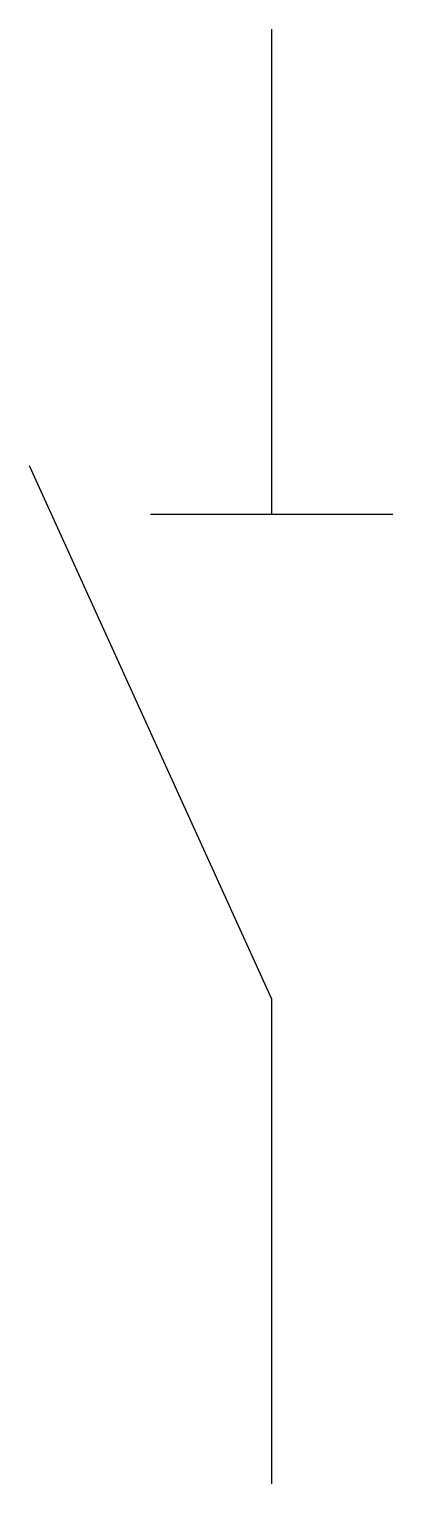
# Model space of a CAD drawing. Header units: millimetres. Extents: x -2.5 to 1.2, y -15 to 0.
import ezdxf
from ezdxf.enums import TextEntityAlignment as Align

# ---------------------------------------------------------------- set-up
doc = ezdxf.new("R2010")
doc.units = ezdxf.units.MM
doc.layers.get('0').update_dxf_attribs({"linetype": 'CONTINUOUS'})
doc.styles.add('ARIAL', font='arial.ttf')

# ---------------------------------------------------------------- blocks, each defined once
blk = doc.blocks.new('291_E_LV_SLD_IEC60617_dc_disconnect')
at = {"true_color": 0x0000ff}
for p, q in [((0, 0), (0, -5)), ((-2.5, -4.5), (0, -10)), ((-1.25, -5), (1.25, -5)), ((0, -10), (0, -15))]:
    blk.add_line(p, q, dxfattribs=at)
at = {"true_color": 0x0000ff, "style": 'ARIAL'}
blk.add_attdef('TAG', text='', height=2.5, dxfattribs=at).set_placement((-4.5, -2.2), align=Align.RIGHT)
at = {"color": 7, "style": 'ARIAL'}
for tag, p in [('VOLTAGE', (-4.5, -9)), ('CURRENT', (-4.5, -12)), ('MANUFACTURER', (-4.5, -15))]:
    blk.add_attdef(tag, text='', height=1.7, dxfattribs=at).set_placement(p, align=Align.RIGHT)

msp = doc.modelspace()

# ---------------------------------------------------------------- block references
msp.add_blockref('291_E_LV_SLD_IEC60617_dc_disconnect', (0, 0))

doc.saveas('drawing.dxf')
